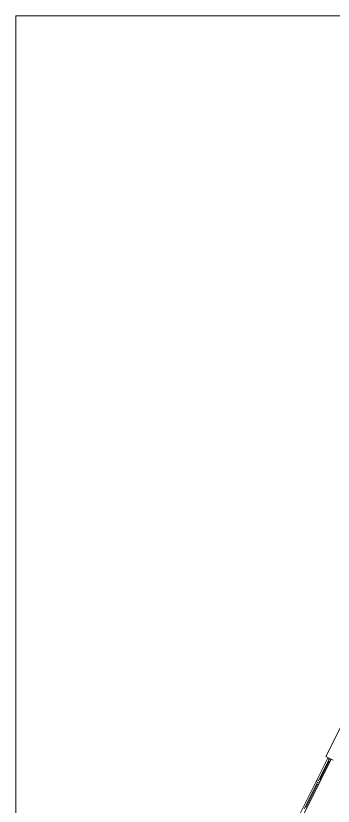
# Model space of a CAD drawing. Extents: x -12260 to 57327, y -29287 to 19916.
# Drawn here: x -12260 to -3183, y -2710 to 19916 of the extents above; entities that cross this region are included whole.
import ezdxf

# ---------------------------------------------------------------- set-up
doc = ezdxf.new("R2010")
doc.units = 0
doc.header["$LTSCALE"] = 0.25
doc.linetypes.add('DASHDOT', pattern=[25.4, 12.7, -6.35, 0, -6.35])
for name, color, linetype, lineweight in [('01-First Floor-FUR$0$Aluminum', 251, 'Continuous', 5), ('01-First Floor-FUR$0$Frame', 252, 'Continuous', 9), ('01-First Floor-FUR$0$Walls', 251, 'Continuous', 5), ('E-LITE-CLNG-CNDT', 6, 'DASHDOT', 35)]:
    doc.layers.add(name, color=color, linetype=linetype, lineweight=lineweight)

# ---------------------------------------------------------------- blocks, each defined once
blk = doc.blocks.new('01-First Floor-FUR')
at = {"layer": '01-First Floor-FUR$0$Aluminum'}
for p, q in [((-7168, -8992), (-3331, -1318)), ((-3344, -1344), (-3254, -1388)), ((-3241, -1362), (-7078, -9037)), ((-3299, -1366), (-3606, -1980)), ((-3299, -1422), (-3561, -1947)), ((-3321, -1411), (-3277, -1433)), ((-3628, -2025), (-4008, -2785)), ((-3673, -2002), (-3584, -2047)), ((-3651, -1958), (-3561, -2002)), ((-3584, -1935), (-3539, -1958)), ((-3628, -2081), (-3964, -2752)), ((-3651, -2070), (-3606, -2092))]:
    blk.add_line(p, q, dxfattribs=at)
at = {"layer": '01-First Floor-FUR$0$Frame'}
for p, q in [((57327, 19916, 0), (-12260, 19916, 0)), ((-12260, 19916, 0), (-12260, -29287, 0))]:
    blk.add_line(p, q, dxfattribs=at)
at = {"layer": '01-First Floor-FUR$0$Walls'}
blk.add_line((-3389, -1289), (-3183, -1391), dxfattribs=at)
blk.add_lwpolyline([(-1514, 1640), (-1514, 1861), (-1814, 1861), (-3389, -1289)], dxfattribs=at)

msp = doc.modelspace()

# ---------------------------------------------------------------- block references
at = {"layer": 'E-LITE-CLNG-CNDT'}
msp.add_blockref('01-First Floor-FUR', (0, 0), dxfattribs=at)

doc.saveas('drawing.dxf')
